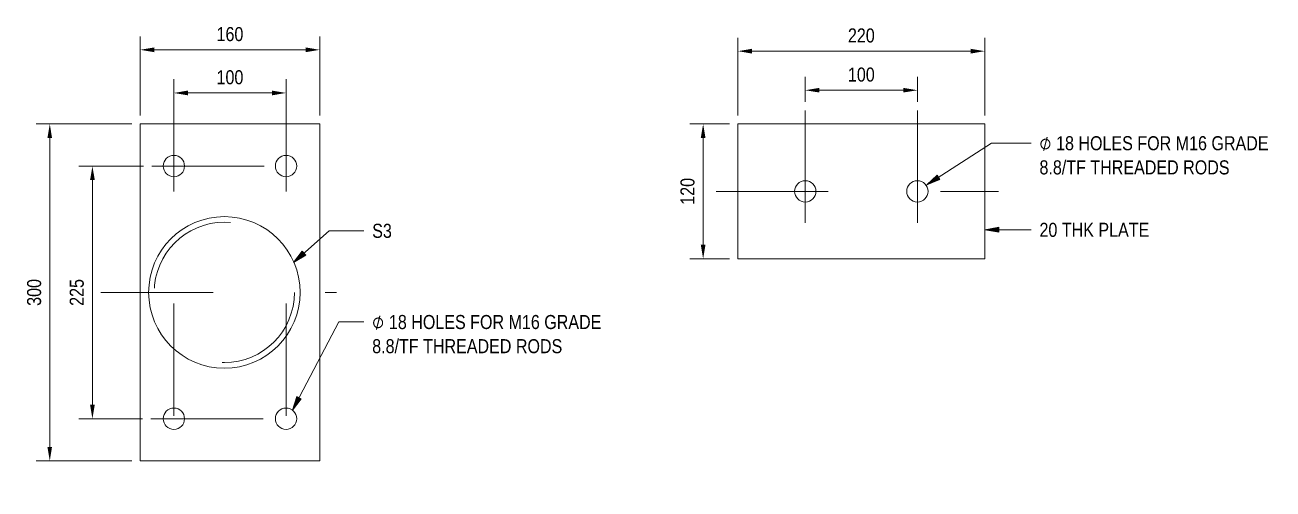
# Model space of a CAD drawing. Header units: metres. Extents: x 3.4 to 18.4, y -2.6 to 3.4.
# Drawn here: x 12.414 to 13.527, y 2.528 to 2.941 of the extents above; entities that cross this region are included whole.
import ezdxf

# ---------------------------------------------------------------- set-up
doc = ezdxf.new("R2010")
doc.units = ezdxf.units.M
doc.linetypes.add('JacobsCenter', pattern=[0.015, 0.009, -0.0015, 0.003, -0.0015])
doc.linetypes.add('JacobsDash', pattern=[0.0045, 0.003, -0.0015])
doc.layers.get('Defpoints').update_dxf_attribs({"color": 41})
for name, color, linetype, lineweight in [('A-ANNO-DIMS', 7, 'Continuous', 9), ('A-DETL', 7, 'Continuous', 13), ('G-ANNO-TEXT', 7, 'Continuous', 9)]:
    doc.layers.add(name, color=color, linetype=linetype, lineweight=lineweight)
doc.styles.add('Arial Narrow', font='ARIALN.TTF', dxfattribs={"height": 0.0125})
doc.styles.add('Segoe UI Symbol', font='seguisym.ttf', dxfattribs={"height": 0.0125})
doc.dimstyles.new('Dimension_Standard_O__mm_', dxfattribs={"dimscale": 0.3048, "dimtxt": 0.012793, "dimasz": 0.04101, "dimexe": 0.03937, "dimexo": 0.024606, "dimgap": 0.024606, "dimtad": 1, "dimdec": 0, "dimlfac": 1000, "dimzin": 0, "dimdsep": 46, "dimtxsty": 'Arial Narrow', "dimsah": 1, "dimcen": 0.09, "dimaunit": 1, "dimadec": 4, "dimazin": 0, "dimtfac": 1, "dimtdec": 4, "dimtix": 1, "dimtmove": 0, "dimatfit": 3, "dimfxl": 1, "dimtvp": 1, "dimtfill": 1, "dimtolj": 1, "dimtzin": 0, "dimlwd": 18, "dimlwe": 18, "dimarcsym": 2})

# ---------------------------------------------------------------- blocks, each defined once
blk = doc.blocks.new('DIMBLOCK13-DRG-283203 - PLATE TYPE - 1')
at = {"layer": 'A-ANNO-DIMS', "color": 0, "lineweight": 18, "transparency": 16777216}
for p, q in [((12.5095, 2.8533), (12.4244, 2.8533)), ((12.4364, 2.8408), (12.4364, 2.5658)), ((12.5095, 2.5533), (12.4244, 2.5533))]:
    blk.add_line(p, q, dxfattribs=at)
at = {"layer": 'A-ANNO-DIMS', "color": 0, "transparency": 16777216}
for points in [[(12.4343, 2.8408), (12.4384, 2.8408), (12.4364, 2.8533)], [(12.4343, 2.5658), (12.4384, 2.5658), (12.4364, 2.5533)]]:
    blk.add_solid(points, dxfattribs=at)
at = {"layer": 'Defpoints', "color": 0, "transparency": 16777216}
for p in [(12.517, 2.8533), (12.4364, 2.5533), (12.517, 2.5533)]:
    blk.add_point(p, dxfattribs=at)
at = {"layer": 'A-ANNO-DIMS', "color": 0, "lineweight": 18, "transparency": 16777216, "insert": (12.4225, 2.7033), "char_height": 0.0125, "width": 0.02851, "attachment_point": 5, "rotation": 90, "style": 'Arial Narrow', "bg_fill": 3, "box_fill_scale": 1.1, "bg_fill_color": 256, "bg_fill_true_color": 13158600, "bg_fill_transparency": 0}
blk.add_mtext('\\A1;300', dxfattribs=at)
blk = doc.blocks.new('DIMBLOCK14-DRG-283203 - PLATE TYPE - 1')
at = {"layer": 'A-ANNO-DIMS', "color": 0, "lineweight": 18, "transparency": 16777216}
for p, q in [((12.517, 2.8608), (12.517, 2.9313)), ((12.677, 2.8608), (12.677, 2.9313)), ((12.5295, 2.9193), (12.6645, 2.9193))]:
    blk.add_line(p, q, dxfattribs=at)
at = {"layer": 'A-ANNO-DIMS', "color": 0, "transparency": 16777216}
for points in [[(12.5295, 2.9214), (12.5295, 2.9172), (12.517, 2.9193)], [(12.6645, 2.9214), (12.6645, 2.9172), (12.677, 2.9193)]]:
    blk.add_solid(points, dxfattribs=at)
at = {"layer": 'Defpoints', "color": 0, "transparency": 16777216}
for p in [(12.677, 2.9193), (12.517, 2.8533), (12.677, 2.8533)]:
    blk.add_point(p, dxfattribs=at)
at = {"layer": 'A-ANNO-DIMS', "color": 0, "lineweight": 18, "transparency": 16777216, "insert": (12.597, 2.9332), "char_height": 0.0125, "width": 0.02851, "attachment_point": 5, "style": 'Arial Narrow', "bg_fill": 3, "box_fill_scale": 1.1, "bg_fill_color": 256, "bg_fill_true_color": 13158600, "bg_fill_transparency": 0}
blk.add_mtext('\\A1;160', dxfattribs=at)
blk = doc.blocks.new('DIMBLOCK15-DRG-283203 - PLATE TYPE - 1')
at = {"layer": 'A-ANNO-DIMS', "color": 0, "lineweight": 18, "transparency": 16777216}
for p, q in [((12.52, 2.8158), (12.4624, 2.8158)), ((12.4744, 2.6033), (12.4744, 2.8033)), ((12.519, 2.5908), (12.4624, 2.5908))]:
    blk.add_line(p, q, dxfattribs=at)
at = {"layer": 'A-ANNO-DIMS', "color": 0, "transparency": 16777216}
for points in [[(12.4723, 2.8033), (12.4765, 2.8033), (12.4744, 2.8158)], [(12.4723, 2.6033), (12.4765, 2.6033), (12.4744, 2.5908)]]:
    blk.add_solid(points, dxfattribs=at)
at = {"layer": 'Defpoints', "color": 0, "transparency": 16777216}
for p in [(12.4744, 2.8158), (12.5275, 2.8158), (12.5265, 2.5908)]:
    blk.add_point(p, dxfattribs=at)
at = {"layer": 'A-ANNO-DIMS', "color": 0, "lineweight": 18, "transparency": 16777216, "insert": (12.4605, 2.7033), "char_height": 0.0125, "width": 0.02851, "attachment_point": 5, "rotation": 90, "style": 'Arial Narrow', "bg_fill": 3, "box_fill_scale": 1.1, "bg_fill_color": 256, "bg_fill_true_color": 13158600, "bg_fill_transparency": 0}
blk.add_mtext('\\A1;225', dxfattribs=at)
blk = doc.blocks.new('DIMBLOCK16-DRG-283203 - PLATE TYPE - 1')
at = {"layer": 'A-ANNO-DIMS', "color": 0, "lineweight": 18, "transparency": 16777216}
for p, q in [((12.547, 2.8822), (12.547, 2.8689)), ((12.647, 2.8822), (12.647, 2.8689)), ((12.5595, 2.8809), (12.6345, 2.8809))]:
    blk.add_line(p, q, dxfattribs=at)
at = {"layer": 'A-ANNO-DIMS', "color": 0, "transparency": 16777216}
for points in [[(12.5595, 2.883), (12.5595, 2.8788), (12.547, 2.8809)], [(12.6345, 2.883), (12.6345, 2.8788), (12.647, 2.8809)]]:
    blk.add_solid(points, dxfattribs=at)
at = {"layer": 'Defpoints', "color": 0, "transparency": 16777216}
for p in [(12.547, 2.8897), (12.647, 2.8897), (12.647, 2.8809)]:
    blk.add_point(p, dxfattribs=at)
at = {"layer": 'A-ANNO-DIMS', "color": 0, "lineweight": 18, "transparency": 16777216, "insert": (12.597, 2.8948), "char_height": 0.0125, "width": 0.02851, "attachment_point": 5, "style": 'Arial Narrow', "bg_fill": 3, "box_fill_scale": 1.1, "bg_fill_color": 256, "bg_fill_true_color": 13158600, "bg_fill_transparency": 0}
blk.add_mtext('\\A1;100', dxfattribs=at)
blk = doc.blocks.new('DIMBLOCK17-DRG-283203 - BEARING PLATE DETAILS')
at = {"layer": 'A-ANNO-DIMS', "color": 0, "lineweight": 18, "transparency": 16777216}
for p, q in [((13.0423, 2.8533), (13.0068, 2.8533)), ((13.0188, 2.8408), (13.0188, 2.7458)), ((13.0423, 2.7333), (13.0068, 2.7333))]:
    blk.add_line(p, q, dxfattribs=at)
at = {"layer": 'A-ANNO-DIMS', "color": 0, "transparency": 16777216}
for points in [[(13.0167, 2.8408), (13.0209, 2.8408), (13.0188, 2.8533)], [(13.0167, 2.7458), (13.0209, 2.7458), (13.0188, 2.7333)]]:
    blk.add_solid(points, dxfattribs=at)
at = {"layer": 'Defpoints', "color": 0, "transparency": 16777216}
for p in [(13.0498, 2.8533), (13.0188, 2.7333), (13.0498, 2.7333)]:
    blk.add_point(p, dxfattribs=at)
at = {"layer": 'A-ANNO-DIMS', "color": 0, "lineweight": 18, "transparency": 16777216, "insert": (13.0049, 2.7933), "char_height": 0.0125, "width": 0.02851, "attachment_point": 5, "rotation": 90, "style": 'Arial Narrow', "bg_fill": 3, "box_fill_scale": 1.1, "bg_fill_color": 256, "bg_fill_true_color": 13158600, "bg_fill_transparency": 0}
blk.add_mtext('\\A1;120', dxfattribs=at)
blk = doc.blocks.new('DIMBLOCK18-DRG-283203 - BEARING PLATE DETAILS')
at = {"layer": 'A-ANNO-DIMS', "color": 0, "lineweight": 18, "transparency": 16777216}
for p, q in [((13.0498, 2.8608), (13.0498, 2.9301)), ((13.2698, 2.8608), (13.2698, 2.9301)), ((13.0623, 2.9181), (13.2573, 2.9181))]:
    blk.add_line(p, q, dxfattribs=at)
at = {"layer": 'A-ANNO-DIMS', "color": 0, "transparency": 16777216}
for points in [[(13.0623, 2.9202), (13.0623, 2.916), (13.0498, 2.9181)], [(13.2573, 2.9202), (13.2573, 2.916), (13.2698, 2.9181)]]:
    blk.add_solid(points, dxfattribs=at)
at = {"layer": 'Defpoints', "color": 0, "transparency": 16777216}
for p in [(13.2698, 2.9181), (13.0498, 2.8533), (13.2698, 2.8533)]:
    blk.add_point(p, dxfattribs=at)
at = {"layer": 'A-ANNO-DIMS', "color": 0, "lineweight": 18, "transparency": 16777216, "insert": (13.1598, 2.932), "char_height": 0.0125, "width": 0.02851, "attachment_point": 5, "style": 'Arial Narrow', "bg_fill": 3, "box_fill_scale": 1.1, "bg_fill_color": 256, "bg_fill_true_color": 13158600, "bg_fill_transparency": 0}
blk.add_mtext('\\A1;220', dxfattribs=at)
blk = doc.blocks.new('DIMBLOCK19-DRG-283203 - BEARING PLATE DETAILS')
at = {"layer": 'A-ANNO-DIMS', "color": 0, "lineweight": 18, "transparency": 16777216}
for p, q in [((13.1098, 2.8729), (13.1098, 2.8953)), ((13.2098, 2.8729), (13.2098, 2.8953)), ((13.1223, 2.8833), (13.1973, 2.8833))]:
    blk.add_line(p, q, dxfattribs=at)
at = {"layer": 'A-ANNO-DIMS', "color": 0, "transparency": 16777216}
for points in [[(13.1223, 2.8854), (13.1223, 2.8813), (13.1098, 2.8833)], [(13.1973, 2.8854), (13.1973, 2.8813), (13.2098, 2.8833)]]:
    blk.add_solid(points, dxfattribs=at)
at = {"layer": 'Defpoints', "color": 0, "transparency": 16777216}
for p in [(13.2098, 2.8833), (13.1098, 2.8654), (13.2098, 2.8654)]:
    blk.add_point(p, dxfattribs=at)
at = {"layer": 'A-ANNO-DIMS', "color": 0, "lineweight": 18, "transparency": 16777216, "insert": (13.1598, 2.8972), "char_height": 0.0125, "width": 0.02851, "attachment_point": 5, "style": 'Arial Narrow', "bg_fill": 3, "box_fill_scale": 1.1, "bg_fill_color": 256, "bg_fill_true_color": 13158600, "bg_fill_transparency": 0}
blk.add_mtext('\\A1;100', dxfattribs=at)

msp = doc.modelspace()

# ---------------------------------------------------------------- hatches: boundary and pattern name
at = {"layer": 'G-ANNO-TEXT'}
for points in [[(13.2181, 2.799), (13.2298, 2.8039), (13.2275, 2.8076)], [(13.27, 2.7591), (13.2825, 2.7569), (13.2825, 2.7613)], [(12.6537, 2.73), (12.6645, 2.7366), (12.6615, 2.7399)], [(12.6528, 2.5986), (12.6605, 2.6086), (12.6566, 2.6106)]]:
    msp.add_hatch(color=256, dxfattribs=at).paths.add_polyline_path(points)

# ---------------------------------------------------------------- linework, layer by layer
at = {"layer": 'A-DETL', "linetype": 'JacobsCenter'}
for p, q in [((12.547, 2.8933), (12.547, 2.5283)), ((12.647, 2.8933), (12.647, 2.5283)), ((13.1098, 2.8654), (13.1098, 2.7133)), ((13.2098, 2.8654), (13.2098, 2.7133)), ((12.5275, 2.8158), (12.6675, 2.8158)), ((13.0303, 2.7933), (13.2822, 2.7933)), ((12.482, 2.7033), (12.692, 2.7033)), ((12.5265, 2.5908), (12.6615, 2.5908))]:
    msp.add_line(p, q, dxfattribs=at)
at = {"layer": 'A-DETL', "lineweight": 18}
for p, q in [((12.517, 2.8533), (12.677, 2.8533)), ((12.517, 2.5533), (12.517, 2.8533)), ((12.677, 2.8533), (12.677, 2.5533)), ((13.0498, 2.8533), (13.2698, 2.8533)), ((13.0498, 2.7333), (13.0498, 2.8533)), ((13.2698, 2.8533), (13.2698, 2.7333)), ((13.2698, 2.7333), (13.0498, 2.7333)), ((12.677, 2.5533), (12.517, 2.5533))]:
    msp.add_line(p, q, dxfattribs=at)
for centre in [(12.547, 2.8158), (12.647, 2.8158), (13.1098, 2.7933), (13.2098, 2.7933), (12.547, 2.5908), (12.647, 2.5908)]:
    msp.add_circle(centre, 0.0095, dxfattribs=at)
at = {"layer": 'A-DETL'}
msp.add_circle((12.592, 2.7033), 0.0675, dxfattribs=at)
at = {"layer": 'A-DETL', "linetype": 'JacobsDash'}
msp.add_circle((12.592, 2.7033), 0.0625, dxfattribs=at)
at = {"layer": 'G-ANNO-TEXT'}
for p, q in [((13.2181, 2.799), (13.2758, 2.8362)), ((13.2758, 2.8362), (13.3111, 2.8362)), ((13.2275, 2.8076), (13.2181, 2.799)), ((13.2181, 2.799), (13.2298, 2.8039)), ((13.2298, 2.8039), (13.2275, 2.8076)), ((13.2825, 2.7613), (13.27, 2.7591)), ((13.27, 2.7591), (13.2825, 2.7569)), ((13.27, 2.7591), (13.3111, 2.7591)), ((13.2825, 2.7569), (13.2825, 2.7613)), ((12.6537, 2.73), (12.6854, 2.7581)), ((12.6854, 2.7581), (12.7163, 2.7581)), ((12.6615, 2.7399), (12.6537, 2.73)), ((12.6645, 2.7366), (12.6615, 2.7399)), ((12.6537, 2.73), (12.6645, 2.7366)), ((12.6528, 2.5986), (12.6941, 2.677)), ((12.6941, 2.677), (12.7163, 2.677)), ((12.6566, 2.6106), (12.6528, 2.5986)), ((12.6528, 2.5986), (12.6605, 2.6086)), ((12.6605, 2.6086), (12.6566, 2.6106))]:
    msp.add_line(p, q, dxfattribs=at)

# ---------------------------------------------------------------- texts
at = {"layer": 'G-ANNO-TEXT', "char_height": 0.0125, "attachment_point": 1, "bg_fill": 3, "box_fill_scale": 1, "bg_fill_color": 256, "bg_fill_transparency": 0}
for s, insert, style in [('\\fSegoe UI Symbol|b0|i0|c254|p34|;⌀', (13.3186, 2.8424), 'Segoe UI Symbol'), ('8.8/TF THREADED RODS', (13.3186, 2.8209), 'Arial Narrow'), ('S3', (12.7238, 2.7644), 'Arial Narrow'), ('20 THK PLATE', (13.3186, 2.7653), 'Arial Narrow'), ('\\fSegoe UI Symbol|b0|i0|c254|p34|;⌀', (12.7238, 2.6832), 'Segoe UI Symbol'), ('8.8/TF THREADED RODS', (12.7238, 2.6617), 'Arial Narrow')]:
    msp.add_mtext(s, dxfattribs=dict(at, insert=insert, style=style))

# ---------------------------------------------------------------- next in the draw order: texts
at = {"layer": 'G-ANNO-TEXT', "char_height": 0.0125, "attachment_point": 1, "style": 'Arial Narrow', "bg_fill": 3, "box_fill_scale": 1, "bg_fill_color": 256, "bg_fill_transparency": 0}
for insert in [(13.3334, 2.8424), (12.7387, 2.6832)]:
    msp.add_mtext('18 HOLES FOR M16 GRADE ', dxfattribs=dict(at, insert=insert))

# ---------------------------------------------------------------- next in the draw order: dimensions: what is measured, and where the dimension line sits
at = {"layer": 'A-ANNO-DIMS', "lineweight": 18}
for base, p1, p2, override, picture, middle in [((12.4364, 2.5533), (12.517, 2.8533), (12.517, 2.5533), {"dimpost": '<>', "dimfxl": 0.3}, 'DIMBLOCK13-DRG-283203 - PLATE TYPE - 1', (12.4225, 2.7033)), ((13.0188, 2.7333), (13.0498, 2.8533), (13.0498, 2.7333), {"dimpost": '<>', "dimfxl": 0.12}, 'DIMBLOCK17-DRG-283203 - BEARING PLATE DETAILS', (13.0049, 2.7933))]:
    dim = msp.add_linear_dim(base=base, p1=p1, p2=p2, angle=90, dimstyle='Dimension_Standard_O__mm_', override=override, dxfattribs=at)
    dim.commit()
    dim.dimension.update_dxf_attribs({"geometry": picture, "text_midpoint": middle})

# ---------------------------------------------------------------- next in the draw order: dimensions: what is measured, and where the dimension line sits
for base, p1, p2, override, picture, middle in [((12.677, 2.9193), (12.517, 2.8533), (12.677, 2.8533), {"dimpost": '<>', "dimfxl": 0.16}, 'DIMBLOCK14-DRG-283203 - PLATE TYPE - 1', (12.597, 2.9332)), ((13.2698, 2.9181), (13.0498, 2.8533), (13.2698, 2.8533), {"dimpost": '<>', "dimfxl": 0.22}, 'DIMBLOCK18-DRG-283203 - BEARING PLATE DETAILS', (13.1598, 2.932))]:
    dim = msp.add_linear_dim(base=base, p1=p1, p2=p2, dimstyle='Dimension_Standard_O__mm_', override=override, dxfattribs=at)
    dim.commit()
    dim.dimension.update_dxf_attribs({"geometry": picture, "text_midpoint": middle})
dim = msp.add_linear_dim(base=(12.4744, 2.8158), p1=(12.5265, 2.5908), p2=(12.5275, 2.8158), angle=90, dimstyle='Dimension_Standard_O__mm_', override={"dimpost": '<>', "dimfxl": 0.225002}, dxfattribs=at)
dim.commit()
dim.dimension.update_dxf_attribs({"geometry": 'DIMBLOCK15-DRG-283203 - PLATE TYPE - 1', "text_midpoint": (12.4605, 2.7033)})

# ---------------------------------------------------------------- next in the draw order: dimensions: what is measured, and where the dimension line sits
for base, p1, p2, picture, middle in [((13.2098, 2.8833), (13.1098, 2.8654), (13.2098, 2.8654), 'DIMBLOCK19-DRG-283203 - BEARING PLATE DETAILS', (13.1598, 2.8972)), ((12.647, 2.8809), (12.547, 2.8897), (12.647, 2.8897), 'DIMBLOCK16-DRG-283203 - PLATE TYPE - 1', (12.597, 2.8948))]:
    dim = msp.add_linear_dim(base=base, p1=p1, p2=p2, dimstyle='Dimension_Standard_O__mm_', override={"dimpost": '<>', "dimfxl": 0.1}, dxfattribs=at)
    dim.commit()
    dim.dimension.update_dxf_attribs({"geometry": picture, "text_midpoint": middle})

doc.saveas('drawing.dxf')
